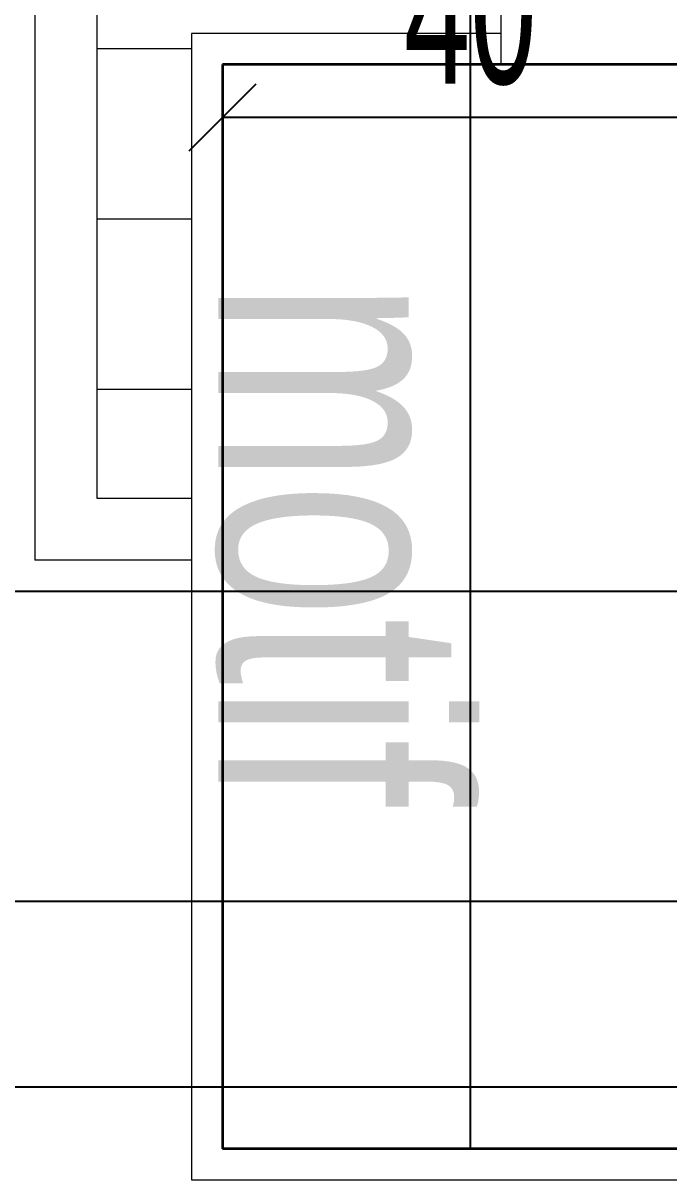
# Model space of a CAD drawing. Header units: inches. Extents: x -7543 to -822, y 102837 to 190349.
# Drawn here: x -831.65509 to -831.64467, y 102837.00393 to 102837.0226 of the extents above; entities that cross this region are included whole.
import ezdxf

# ---------------------------------------------------------------- set-up
doc = ezdxf.new("R2010")
doc.units = ezdxf.units.IN
doc.header["$MEASUREMENT"] = 0
doc.linetypes.add('DASHDOTX2', pattern=[2, 1, -0.5, 0, -0.5])
doc.layers.get('0').update_dxf_attribs({"lineweight": 25})
doc.layers.get('Defpoints').update_dxf_attribs({"lineweight": 25})
for name, color, linetype, lineweight in [('AKS', 1, 'Continuous', 25), ('ICOL', 55, 'Continuous', 25), ('İZ DÜŞÜM', 253, 'Continuous', 20), ('SIVA', 150, 'Continuous', 15), ('YAZI', 7, 'Continuous', 25)]:
    doc.layers.add(name, color=color, linetype=linetype, lineweight=lineweight)
for name, color, linetype, lineweight, true_color in [('BALKON', 7, 'Continuous', 20, 0xffaaa9), ('DUVAR', 7, 'Continuous', 35, 0xfc4642), ('KAPI', 7, 'Continuous', 18, 0xffb360)]:
    doc.layers.add(name, color=color, linetype=linetype, lineweight=lineweight, true_color=true_color)
doc.styles.add('arıal', font='arial.ttf', dxfattribs={"width": 0.7})
doc.styles.add('OLCU', font='tromand.shx', dxfattribs={"width": 0.6, "height": 12})

# ---------------------------------------------------------------- blocks, each defined once
blk = doc.blocks.new('_Oblique')
at = {"color": 0, "linetype": 'ByBlock', "lineweight": -2}
blk.add_line((-0.5, -0.5), (0.5, 0.5), dxfattribs=at)

msp = doc.modelspace()

# ---------------------------------------------------------------- linework, layer by layer
at = {"layer": 'AKS', "linetype": 'DASHDOTX2', "ltscale": 10}
for p, q in [((-831.698665, 102837.013431), (-831.328061, 102837.013431)), ((-831.698665, 102837.008431), (-831.328061, 102837.008431)), ((-831.698665, 102837.005431), (-831.328061, 102837.005431))]:
    msp.add_line(p, q, dxfattribs=at)
at = {"layer": 'BALKON'}
for p, q in [((-831.654901, 102837.065931), (-831.654901, 102837.013931)), ((-831.653901, 102837.064931), (-831.653901, 102837.014931)), ((-831.653901, 102837.014931), (-831.652377, 102837.014931)), ((-831.651877, 102837.013931), (-831.651877, 102837.014931)), ((-831.652377, 102837.013931), (-831.654901, 102837.013931))]:
    msp.add_line(p, q, dxfattribs=at)
at = {"layer": 'Defpoints', "color": 4}
for p, q in [((-831.647878, 102837.130431), (-831.647878, 102837.004431)), ((-831.647878, 102837.004431), (-831.617877, 102837.004431))]:
    msp.add_line(p, q, dxfattribs=at)
at = {"layer": 'Defpoints', "color": 6}
for p, q in [((-831.647878, 102837.130431), (-831.647878, 102837.004431)), ((-831.647878, 102837.004431), (-831.617878, 102837.004431))]:
    msp.add_line(p, q, dxfattribs=at)
at = {"layer": 'DUVAR'}
for p, q in [((-831.651877, 102837.021931), (-831.651877, 102837.004431)), ((-831.643877, 102837.021931), (-831.651877, 102837.021931)), ((-831.617877, 102837.004431), (-831.651877, 102837.004431))]:
    msp.add_line(p, q, dxfattribs=at)
at = {"layer": 'ICOL', "color": 53}
msp.add_line((-831.651877, 102837.020397), (-831.651877, 102837.021917), dxfattribs=at)
at = {"layer": 'ICOL'}
msp.add_line((-831.643877, 102837.021077), (-831.651877, 102837.021077), dxfattribs=at)
at = {"layer": 'İZ DÜŞÜM'}
for p, q in [((-831.653901, 102837.022192), (-831.652377, 102837.022192)), ((-831.653901, 102837.019442), (-831.652377, 102837.019442)), ((-831.653901, 102837.016692), (-831.652377, 102837.016692))]:
    msp.add_line(p, q, dxfattribs=at)
at = {"layer": 'KAPI'}
for q in [(-831.647377, 102837.022731), (-831.643377, 102837.021931)]:
    msp.add_line((-831.647377, 102837.021931), q, dxfattribs=at)
at = {"layer": 'SIVA'}
for p, q in [((-831.647377, 102837.022431), (-831.652377, 102837.022431)), ((-831.652377, 102837.022431), (-831.652377, 102837.003931)), ((-831.652377, 102837.003931), (-831.618377, 102837.003931))]:
    msp.add_line(p, q, dxfattribs=at)

# ---------------------------------------------------------------- block references
at = {"layer": 'ICOL', "xscale": 0.001080000000001746, "yscale": 0.001080000000001746, "zscale": 0.001080000000001746, "rotation": 180}
msp.add_blockref('_Oblique', (-831.651877, 102837.021077), dxfattribs=at)

# ---------------------------------------------------------------- texts
at = {"layer": 'ICOL', "insert": (-831.647877, 102837.022805), "char_height": 0.0024, "attachment_point": 5, "style": 'OLCU'}
msp.add_mtext('\\A1;40', dxfattribs=at)
at = {"layer": 'YAZI', "style": 'arıal', "width": 0.7}
msp.add_text('motif', height=0.004, rotation=270, dxfattribs=at).set_placement((-831.651943, 102837.018438, -0.011684))

doc.saveas('drawing.dxf')
